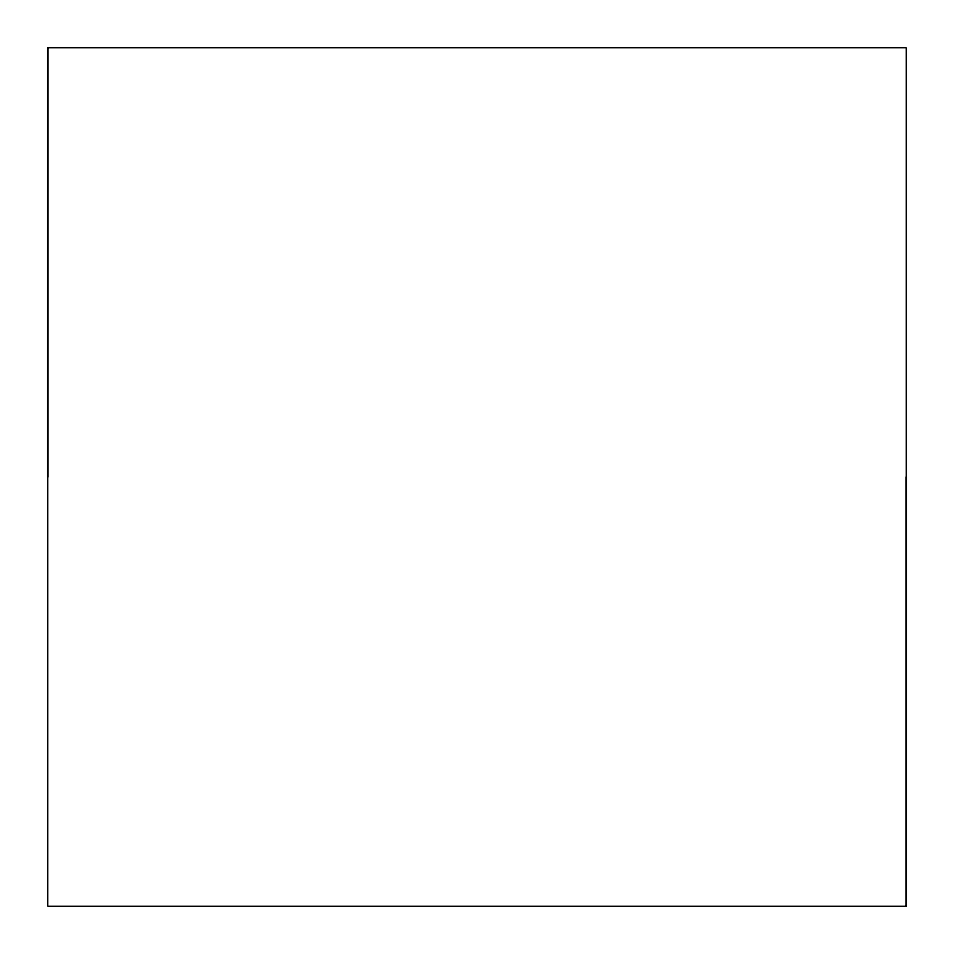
<?xml version="1.0" encoding="UTF-8"?>
<svg xmlns="http://www.w3.org/2000/svg" width="954" height="954" viewBox="0 0 954 954"><rect width="100%" height="100%" fill="white"/><g stroke="black" fill="none" stroke-linecap="round" stroke-linejoin="round"><path stroke-width="1.43" d="M47.7 477L47.712 47.712L906.288 47.712L906.288 906.288L47.712 906.288L47.712 47.712M906.288 906.288L906.3 477"/></g></svg>
